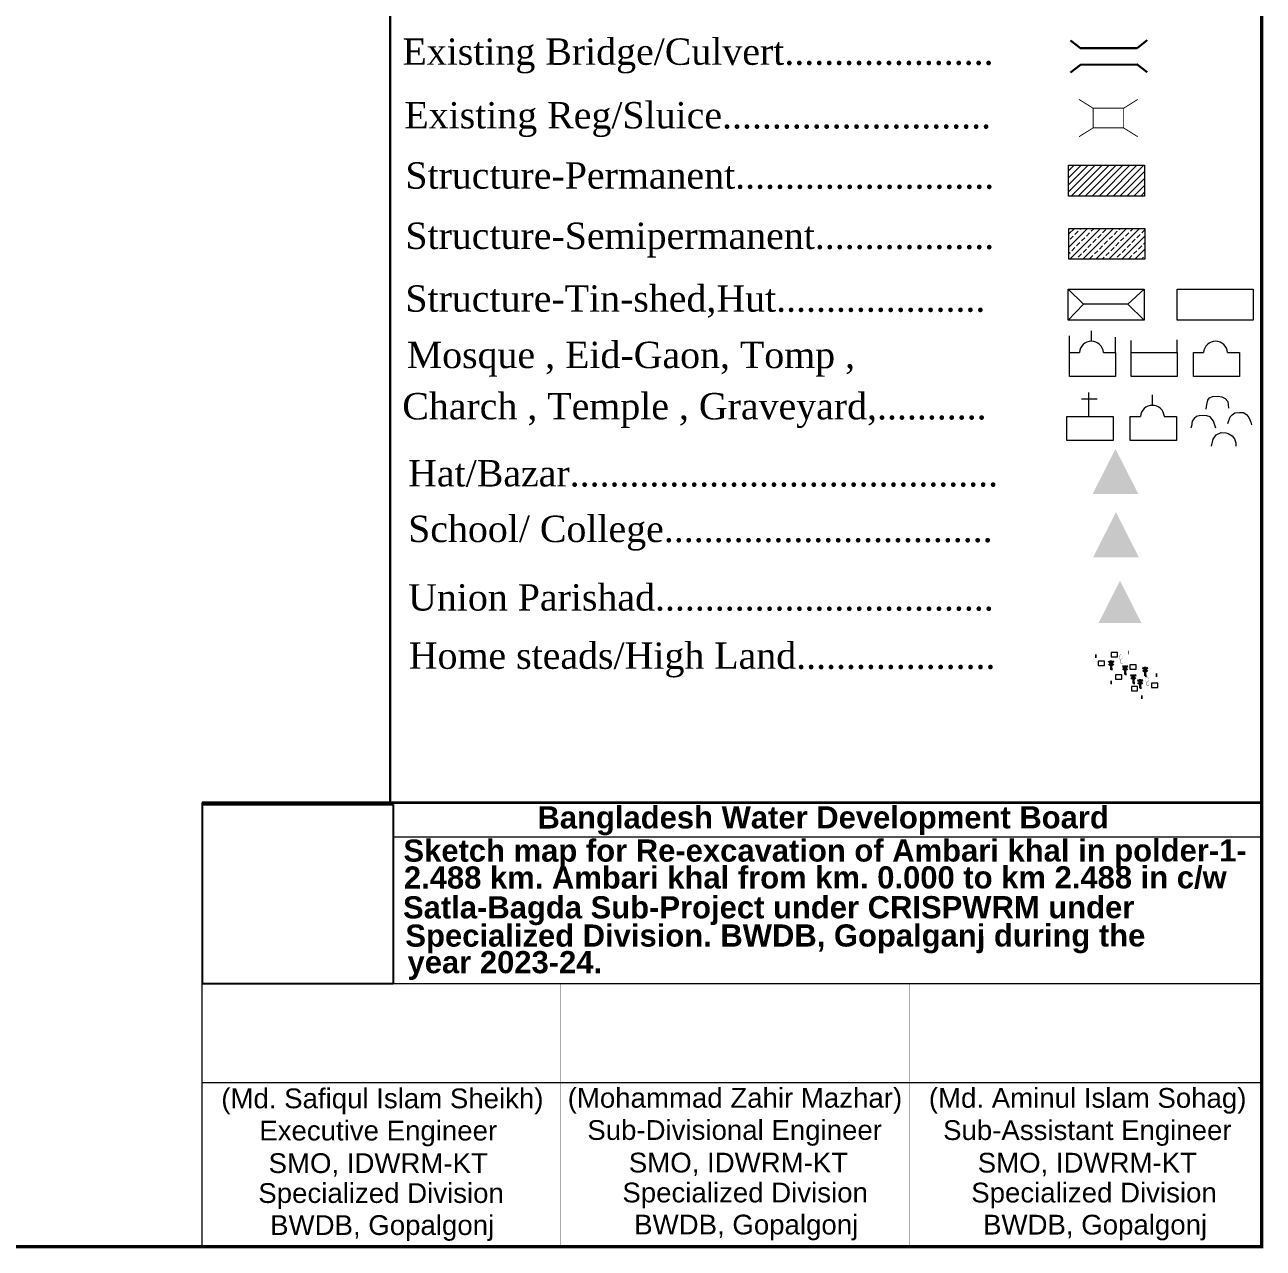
# Model space of a CAD drawing. Header units: millimetres. Extents: x -60726 to 103, y -105149 to -48.
# Drawn here: x -59277 to -58597, y -103888 to -103216 of the extents above; entities that cross this region are included whole.
import ezdxf
from ezdxf.enums import TextEntityAlignment as Align

# ---------------------------------------------------------------- set-up
doc = ezdxf.new("R2010")
doc.units = ezdxf.units.MM
doc.header["$MEASUREMENT"] = 0
for name, pattern in [('ACAD_ISO02W100', [15, 12, -3]), ('DOT2', [0.125, 0, -0.125]), ('PHANTOM2', [1.25, 0.625, -0.125, 0.125, -0.125, 0.125, -0.125])]:
    doc.linetypes.add(name, pattern=pattern)
for name, color, linetype, lineweight in [('Bazar', 97, 'Continuous', 15), ('Bridge or Culvert', 7, 'Continuous', 25), ('Church', 170, 'Continuous', 9), ('Eid-Gah', 170, 'Continuous', 9), ('Existing Str', 7, 'PHANTOM2', 35), ('existing-profile', 5, 'ACAD_ISO02W100', 25), ('FRAM', 7, 'Continuous', 50), ('Graveyard', 40, 'Continuous', 9), ('HOUSE', 144, 'Continuous', 18), ('Mosque', 170, 'Continuous', 9), ('OUTLINE', 7, 'Continuous', 15), ('PL', 7, 'Continuous', 15), ('Temple', 170, 'Continuous', 9), ('Tomb', 170, 'Continuous', 9), ('Union', 7, 'Continuous', 15)]:
    doc.layers.add(name, color=color, linetype=linetype, lineweight=lineweight)
for name, color, linetype in [('boundary', 7, 'Continuous'), ('Home Stead', 151, 'Continuous'), ('TEXT', 5, 'Continuous'), ('Trees', 77, 'Continuous')]:
    doc.layers.add(name, color=color, linetype=linetype)
doc.styles.add('AR', font='arial.ttf', dxfattribs={"height": 450})
doc.styles.add('b', font='times.ttf')
doc.styles.add('sum', font='arialbd.ttf')
picture_1 = doc.add_image_def('image1.png', size_in_pixel=(204, 192))

msp = doc.modelspace()

# ---------------------------------------------------------------- hatches: boundary and pattern name
at = {"layer": 'Bazar'}
for color, points in [(256, [(-58677.9, -103448.7), (-58690.48, -103473.52), (-58665.32, -103473.52)]), (5, [(-58677.65, -103483.45), (-58690.22, -103508.27), (-58665.07, -103508.27)])]:
    msp.add_hatch(color=color, dxfattribs=at).paths.add_polyline_path(points)
at = {"layer": 'HOUSE'}
h = msp.add_hatch(dxfattribs=at)
h.set_pattern_fill('ANSI31', color=256, scale=21.620812, style=0)
h.set_pattern_definition([(45, (-2561142.277, -8800606.609), (-1.91102788266, 1.91102788266), [])])
h.paths.add_polyline_path([(-58661.94, -103309.75), (-58661.94, -103292.8), (-58703.73, -103292.8), (-58703.73, -103309.75)])
h = msp.add_hatch(dxfattribs=at)
h.set_pattern_fill('ANSI33', color=256, scale=20.269512)
h.set_pattern_definition([(45, (-2592014.592, -8982857.109), (-3.58317728, 3.58317728), []), (45, (-2592011.009, -8982857.109), (-3.58317728, 3.58317728), [2.5336889529, -1.2668444764])])
h.paths.add_polyline_path([(-58661.75, -103327.53), (-58703.54, -103327.53), (-58703.54, -103344.47), (-58661.75, -103344.47)])
at = {"layer": 'Union'}
msp.add_hatch(color=0, dxfattribs=at).paths.add_polyline_path([(-58675.42, -103521.07), (-58687.16, -103544.24), (-58663.68, -103544.24)])

# ---------------------------------------------------------------- linework, layer by layer
at = {"layer": 'boundary', "color": 0}
for points, const_width in [([(-60529.26, -102510), (-58597.61, -102510), (-58597.61, -103886.92), (-60529.26, -103886.92), (-60529.26, -102510)], 1.76), ([(-59076.45, -103643.02), (-59076.45, -102510)], 1.28)]:
    msp.add_lwpolyline(points, dxfattribs=dict(at, const_width=const_width))
at = {"layer": 'Bridge or Culvert', "color": 7, "linetype": 'Continuous', "lineweight": 30}
for points in [[(-58702.66, -103224.38), (-58697.13, -103228.59), (-58666, -103228.48), (-58660.5, -103224.14)], [(-58702.6, -103241.87), (-58697.1, -103237.61), (-58665.97, -103237.5), (-58660.44, -103241.8)]]:
    msp.add_lwpolyline(points, dxfattribs=at)
at = {"layer": 'Church', "linetype": 'Continuous'}
for points in [[(-58688.01, -103421.42), (-58696.5, -103421.42)], [(-58688.01, -103421.42), (-58696.5, -103421.42)], [(-58692.52, -103430.92), (-58692.52, -103417.71)], [(-58692.52, -103430.92), (-58692.52, -103417.71)]]:
    msp.add_lwpolyline(points, dxfattribs=at)
msp.add_lwpolyline([(-58704.58, -103444.07), (-58704.58, -103430.92), (-58679.23, -103430.92), (-58679.23, -103444.07), (-58689.57, -103444.07), (-58689.57, -103444.07), (-58689.57, -103444.07), (-58689.57, -103444.07), (-58704.58, -103444.07)], close=True, dxfattribs=at)
msp.add_lwpolyline([(-58704.58, -103444.07), (-58704.58, -103430.92), (-58679.23, -103430.92), (-58679.23, -103444.07), (-58689.57, -103444.07), (-58689.57, -103444.07), (-58689.57, -103444.07), (-58689.57, -103444.07), (-58704.58, -103444.07)], close=True, dxfattribs=at)
at = {"layer": 'Eid-Gah', "linetype": 'Continuous'}
for p, q in [((-58643.97, -103395.73), (-58643.97, -103388.72)), ((-58643.97, -103395.73), (-58643.97, -103388.72)), ((-58669.33, -103395.73), (-58669.33, -103389.15)), ((-58669.33, -103395.73), (-58669.33, -103389.15))]:
    msp.add_line(p, q, dxfattribs=at)
msp.add_lwpolyline([(-58669.33, -103408.89), (-58669.33, -103395.73), (-58643.97, -103395.73), (-58643.97, -103408.89), (-58658, -103408.89), (-58658, -103408.89), (-58658, -103408.89), (-58658, -103408.89), (-58669.33, -103408.89)], close=True, dxfattribs=at)
msp.add_lwpolyline([(-58669.33, -103408.89), (-58669.33, -103395.73), (-58643.97, -103395.73), (-58643.97, -103408.89), (-58658, -103408.89), (-58658, -103408.89), (-58658, -103408.89), (-58658, -103408.89), (-58669.33, -103408.89)], close=True, dxfattribs=at)
at = {"layer": 'Existing Str', "linetype": 'Continuous', "const_width": 0.502}
for points in [[(-58697.96, -103256.67), (-58690.22, -103261.51), (-58673.41, -103261.51), (-58665.67, -103256.67)], [(-58690.22, -103272.35), (-58690.22, -103261.51)], [(-58673.41, -103272.35), (-58673.41, -103261.51)], [(-58697.96, -103277.18), (-58690.22, -103272.35), (-58673.41, -103272.35), (-58665.67, -103277.18)]]:
    msp.add_lwpolyline(points, dxfattribs=at)
at = {"layer": 'FRAM', "linetype": 'Continuous', "const_width": 1.3}
msp.add_lwpolyline([(-59179.8, -103643.02), (-58597.61, -103643.02), (-58597.61, -103643.02)], dxfattribs=at)
at = {"layer": 'Graveyard'}
for points in [[(-58628.07, -103426.87), (-58627.64, -103424.26), (-58627.21, -103421.95), (-58626.19, -103420.65), (-58624.6, -103419.93), (-58621.41, -103419.78), (-58619.39, -103420.07), (-58617.65, -103421.08), (-58616.2, -103422.67), (-58615.91, -103424.41), (-58615.77, -103426.29)], [(-58628.07, -103426.87), (-58627.64, -103424.26), (-58627.21, -103421.95), (-58626.19, -103420.65), (-58624.6, -103419.93), (-58621.41, -103419.78), (-58619.39, -103420.07), (-58617.65, -103421.08), (-58616.2, -103422.67), (-58615.91, -103424.41), (-58615.77, -103426.29)], [(-58616.2, -103434.67), (-58614.9, -103431.06), (-58613.74, -103429.9), (-58612.29, -103428.89), (-58609.83, -103428.6), (-58607.66, -103428.75), (-58605.78, -103430.05), (-58604.62, -103431.49), (-58603.6, -103433.95), (-58603.17, -103435.4)], [(-58616.2, -103434.67), (-58614.9, -103431.06), (-58613.74, -103429.9), (-58612.29, -103428.89), (-58609.83, -103428.6), (-58607.66, -103428.75), (-58605.78, -103430.05), (-58604.62, -103431.49), (-58603.6, -103433.95), (-58603.17, -103435.4)], [(-58622.86, -103437.28), (-58624.02, -103433.52), (-58625.9, -103431.06), (-58627.78, -103430.48), (-58629.52, -103430.34), (-58631.98, -103430.48), (-58633.43, -103430.92), (-58634.73, -103431.93), (-58635.75, -103433.52), (-58636.18, -103436.27), (-58636.47, -103437.28)], [(-58622.86, -103437.28), (-58624.02, -103433.52), (-58625.9, -103431.06), (-58627.78, -103430.48), (-58629.52, -103430.34), (-58631.98, -103430.48), (-58633.43, -103430.92), (-58634.73, -103431.93), (-58635.75, -103433.52), (-58636.18, -103436.27), (-58636.47, -103437.28)], [(-58625.18, -103447.25), (-58624.16, -103443.35), (-58622.57, -103440.89), (-58619.82, -103439.74), (-58617.36, -103439.88), (-58615.91, -103440.17), (-58613.88, -103441.47), (-58612.44, -103443.21), (-58611.86, -103445.38), (-58611.86, -103447.11)], [(-58625.18, -103447.25), (-58624.16, -103443.35), (-58622.57, -103440.89), (-58619.82, -103439.74), (-58617.36, -103439.88), (-58615.91, -103440.17), (-58613.88, -103441.47), (-58612.44, -103443.21), (-58611.86, -103445.38), (-58611.86, -103447.11)]]:
    msp.add_lwpolyline(points, dxfattribs=at)
at = {"layer": 'Home Stead', "color": 7, "linetype": 'DOT2', "lineweight": 50, "ltscale": 159.474072, "flags": 128}
msp.add_lwpolyline([(-58688.78, -103562.48), (-58691.19, -103566.18), (-58688.49, -103570.68), (-58684.86, -103572.93), (-58681.8, -103575.43), (-58679.18, -103578.14), (-58676.33, -103578.66), (-58674.56, -103578.73), (-58672.04, -103582.72), (-58667.99, -103584.33), (-58661.28, -103585.27), (-58655.18, -103584.05), (-58653.46, -103578.79), (-58655.58, -103572.42), (-58658.5, -103569.24), (-58663, -103566.76), (-58671.06, -103560.33), (-58680.87, -103558.7), (-58684.65, -103561.28), (-58688.78, -103562.48)], dxfattribs=at)
at = {"layer": 'HOUSE'}
for points in [[(-58703.73, -103292.8), (-58661.94, -103292.8), (-58661.94, -103309.75), (-58703.73, -103309.75)], [(-58703.73, -103292.8), (-58661.94, -103292.8), (-58661.94, -103309.75), (-58703.73, -103309.75)], [(-58703.54, -103327.53), (-58661.75, -103327.53), (-58661.75, -103344.47), (-58703.54, -103344.47)], [(-58703.54, -103327.53), (-58661.75, -103327.53), (-58661.75, -103344.47), (-58703.54, -103344.47)]]:
    msp.add_lwpolyline(points, close=True, dxfattribs=at)
at = {"layer": 'HOUSE', "linetype": 'Continuous'}
for points in [[(-58703.85, -103361.01), (-58662.06, -103361.01), (-58662.06, -103377.96), (-58703.85, -103377.96)], [(-58703.85, -103361.01), (-58662.06, -103361.01), (-58662.06, -103377.96), (-58703.85, -103377.96)], [(-58644.05, -103361.01), (-58602.25, -103361.01), (-58602.25, -103377.96), (-58644.05, -103377.96)], [(-58644.05, -103361.01), (-58602.25, -103361.01), (-58602.25, -103377.96), (-58644.05, -103377.96)]]:
    msp.add_lwpolyline(points, close=True, dxfattribs=at)
for points in [[(-58662.06, -103361.01), (-58671.04, -103369.1), (-58695.45, -103369.1), (-58703.85, -103361.01)], [(-58662.06, -103361.01), (-58671.04, -103369.1), (-58695.45, -103369.1), (-58703.85, -103361.01)], [(-58695.45, -103369.1), (-58703.85, -103377.96)], [(-58695.45, -103369.1), (-58703.85, -103377.96)], [(-58671.04, -103369.1), (-58662.06, -103377.96)], [(-58671.04, -103369.1), (-58662.06, -103377.96)]]:
    msp.add_lwpolyline(points, dxfattribs=at)
at = {"layer": 'HOUSE'}
for points in [[(-58687.35, -103567.63), (-58683.96, -103567.63), (-58683.96, -103565.25), (-58687.35, -103565.25), (-58687.35, -103567.63)], [(-58680.27, -103562.82), (-58676.89, -103562.82), (-58676.89, -103560.45), (-58680.27, -103560.45), (-58680.27, -103562.82)], [(-58669.94, -103569.69), (-58666.55, -103569.69), (-58666.55, -103567.32), (-58669.94, -103567.32), (-58669.94, -103569.69)], [(-58677.85, -103575.1), (-58674.46, -103575.1), (-58674.46, -103572.73), (-58677.85, -103572.73), (-58677.85, -103575.1)], [(-58669.12, -103581.65), (-58665.73, -103581.65), (-58665.73, -103579.28), (-58669.12, -103579.28), (-58669.12, -103581.65)], [(-58658.12, -103579.73), (-58654.73, -103579.73), (-58654.73, -103577.36), (-58658.12, -103577.36), (-58658.12, -103579.73)]]:
    msp.add_lwpolyline(points, dxfattribs=at)
at = {"layer": 'Mosque', "linetype": 'Continuous'}
for p, q in [((-58703.24, -103395.73), (-58703.24, -103386.62)), ((-58703.24, -103395.73), (-58703.24, -103386.62)), ((-58691.12, -103389.58), (-58691.12, -103383.81)), ((-58691.12, -103389.58), (-58691.12, -103383.81)), ((-58677.88, -103395.73), (-58677.88, -103387.38)), ((-58677.88, -103395.73), (-58677.88, -103387.38))]:
    msp.add_line(p, q, dxfattribs=at)
for points in [[(-58684.53, -103395.73), (-58677.88, -103395.73), (-58677.88, -103408.89), (-58688.17, -103408.89), (-58688.17, -103408.89), (-58691.92, -103408.89), (-58691.92, -103408.89), (-58703.24, -103408.89), (-58703.24, -103395.73), (-58697.7, -103395.73)], [(-58684.53, -103395.73), (-58677.88, -103395.73), (-58677.88, -103408.89), (-58691.92, -103408.89), (-58691.92, -103408.89), (-58691.92, -103408.89), (-58691.92, -103408.89), (-58703.24, -103408.89), (-58703.24, -103395.73), (-58697.7, -103395.73)]]:
    msp.add_lwpolyline(points, dxfattribs=at)
msp.add_arc((-58691.12, -103396.18), 6.6, 3.92668, 176.07332, dxfattribs=at)
msp.add_arc((-58691.12, -103396.18), 6.6, 3.92668, 176.07332, dxfattribs=at)
at = {"layer": 'PL'}
for p, q in [((-59179.83, -103643.02), (-59179.83, -103886.92)), ((-58597.61, -103643.02), (-58597.61, -103886.92)), ((-58597.61, -103662.05), (-59074.69, -103662.05)), ((-58597.27, -103742.63), (-59179.46, -103742.63)), ((-58597.61, -103797.02), (-59179.8, -103797.02))]:
    msp.add_line(p, q, dxfattribs=at)
at = {"layer": 'PL', "const_width": 0.146}
for points in [[(-58982.82, -103742.63), (-58982.82, -103886.82)], [(-58791.15, -103742.63), (-58791.15, -103886.92)]]:
    msp.add_lwpolyline(points, dxfattribs=at)
at = {"layer": 'Temple', "linetype": 'Continuous'}
msp.add_line((-58657.65, -103424.77), (-58657.65, -103419), dxfattribs=at)
msp.add_line((-58657.65, -103424.77), (-58657.65, -103419), dxfattribs=at)
msp.add_lwpolyline([(-58651.07, -103430.92), (-58644.42, -103430.92), (-58644.42, -103444.07), (-58658.45, -103444.07), (-58658.45, -103444.07), (-58658.45, -103444.07), (-58658.45, -103444.07), (-58669.78, -103444.07), (-58669.78, -103430.92), (-58664.24, -103430.92)], dxfattribs=at)
msp.add_lwpolyline([(-58651.07, -103430.92), (-58644.42, -103430.92), (-58644.42, -103444.07), (-58658.45, -103444.07), (-58658.45, -103444.07), (-58658.45, -103444.07), (-58658.45, -103444.07), (-58669.78, -103444.07), (-58669.78, -103430.92), (-58664.24, -103430.92)], dxfattribs=at)
msp.add_arc((-58657.65, -103431.37), 6.6, 3.92668, 176.07332, dxfattribs=at)
msp.add_arc((-58657.65, -103431.37), 6.6, 3.92668, 176.07332, dxfattribs=at)
at = {"layer": 'Tomb', "linetype": 'Continuous'}
msp.add_lwpolyline([(-58616.34, -103395.73), (-58609.69, -103395.73), (-58609.69, -103408.89), (-58623.73, -103408.89), (-58623.73, -103408.89), (-58623.73, -103408.89), (-58623.73, -103408.89), (-58635.05, -103408.89), (-58635.05, -103395.73), (-58629.51, -103395.73)], dxfattribs=at)
msp.add_arc((-58622.93, -103396.18), 6.6, 3.92668, 176.07332, dxfattribs=at)
msp.add_arc((-58622.93, -103396.18), 6.6, 3.92668, 176.07332, dxfattribs=at)
at = {"layer": 'Trees', "color": 3, "lineweight": 30}
for points in [[(-58680.29, -103564.94), (-58680.29, -103569.72), (-58679.55, -103569.72)], [(-58672.61, -103567.59), (-58672.61, -103572.36), (-58671.88, -103572.36)], [(-58661.57, -103568.48), (-58661.57, -103573.26), (-58660.84, -103573.26)], [(-58668.1, -103572.53), (-58668.1, -103577.3), (-58667.36, -103577.3)], [(-58664.32, -103575.25), (-58664.32, -103580.02), (-58663.58, -103580.02)]]:
    msp.add_lwpolyline(points, dxfattribs=at)
at = {"layer": 'Trees', "color": 3, "linetype": 'Continuous', "const_width": 0.0864}
for points in [[(-58675.03, -103564.58, 0.606435), (-58675.03, -103561.59, 0.606435)], [(-58660.61, -103576.86, 0.606435), (-58660.61, -103573.87, 0.606435)]]:
    msp.add_lwpolyline(points, format="xyb", close=True, dxfattribs=at)
at = {"layer": 'Trees', "color": 3, "linetype": 'Continuous', "const_width": 0.154}
for points in [[(-58675.03, -103564.58), (-58675.03, -103566.33)], [(-58675.03, -103566.33), (-58673.99, -103566.33)], [(-58660.61, -103576.86), (-58660.61, -103578.62)], [(-58660.61, -103578.62), (-58659.57, -103578.62)]]:
    msp.add_lwpolyline(points, dxfattribs=at)
at = {"layer": 'Trees', "color": 3, "lineweight": 30}
for centre, start, end in [((-58686.05, -103573.66), 41.24911, 62.67823), ((-58674.53, -103573.66), 117.32177, 138.75089), ((-58678.38, -103576.3), 41.24911, 62.67823), ((-58666.85, -103576.3), 117.32177, 138.75089), ((-58667.34, -103577.2), 41.24911, 62.67823), ((-58655.81, -103577.2), 117.32177, 138.75089), ((-58673.86, -103581.24), 41.24911, 62.67823), ((-58662.34, -103581.24), 117.32177, 138.75089), ((-58670.09, -103583.97), 41.24911, 62.67823), ((-58658.56, -103583.97), 117.32177, 138.75089)]:
    msp.add_arc(centre, 9.35, start, end, dxfattribs=at)

# ---------------------------------------------------------------- texts
at = {"layer": 'FRAM', "linetype": 'Continuous', "lineweight": -3, "style": 'AR'}
for s, p in [('(Md. Safiqul Islam Sheikh)   ', (-59074.38, -103810.91)), ('(Mohammad Zahir Mazhar)      ', (-58874.36, -103810.6)), ('Executive Engineer     ', (-59072.45, -103828.6)), ('Sub-Divisional Engineer       ', (-58872.42, -103828.29)), ('SMO, IDWRM-KT     ', (-59072.45, -103846.49)), ('SMO, IDWRM-KT      ', (-58872.42, -103846.19)), ('Specialized Division     ', (-59070.89, -103862.92)), ('Specialized Division     ', (-58870.86, -103862.62)), ('BWDB, Gopalgonj     ', (-59070.29, -103880.53)), ('BWDB, Gopalgonj     ', (-58870.26, -103880.23))]:
    msp.add_text(s, height=10.8592, dxfattribs=at).set_placement(p, align=Align.CENTER)
at = {"layer": 'FRAM', "linetype": 'Continuous', "style": 'AR'}
for s, p in [('(Md. Aminul Islam Sohag)     ', (-58682.67, -103810.66)), ('Sub-Assistant Engineer      ', (-58680.73, -103828.35)), ('SMO, IDWRM-KT      ', (-58680.73, -103846.24)), ('Specialized Division     ', (-58679.18, -103862.67)), ('BWDB, Gopalgonj     ', (-58678.57, -103880.28))]:
    msp.add_text(s, height=10.8592, dxfattribs=at).set_placement(p, align=Align.CENTER)
at = {"layer": 'OUTLINE', "ltscale": 0.1, "style": 'b'}
for s, p in [(' Existing Reg/Sluice...........................', (-59074.11, -103272.61)), ('Structure-Permanent..........................', (-59068.07, -103305.71)), ('Structure-Semipermanent..................', (-59068.07, -103338.83)), ('Structure-Tin-shed,Hut.....................', (-59068.07, -103373.31)), ('Mosque , Eid-Gaon, Tomp ,', (-59067.31, -103404.29)), ('Charch , Temple , Graveyard,........... ', (-59069.76, -103432.46)), ('Home steads/High Land....................', (-59066.2, -103569.5))]:
    msp.add_text(s, height=14.4976, dxfattribs=at).set_placement(p)
at = {"layer": 'OUTLINE', "ltscale": 0.1, "char_height": 14.4976, "width": 676.4471, "attachment_point": 1, "style": 'b'}
for s, insert in [(' Existing Bridge/Culvert.....................', (-59075.15, -103223.17)), ('Hat/Bazar...........................................', (-59066.55, -103454.81)), ('School/ College.................................', (-59066.55, -103485.35)), ('Union Parishad..................................', (-59066.55, -103522.99))]:
    msp.add_mtext(s, dxfattribs=dict(at, insert=insert))
at = {"layer": 'TEXT', "color": 7, "style": 'sum'}
for s, p in [('Bangladesh Water Development Board', (-58838.53, -103657.18)), ('Sketch map for Re-excavation of Ambari khal in polder-1-', (-58837.46, -103675.4)), ('2.488 km. Ambari khal from km. 0.000 to km 2.488 in c/w   ', (-58835.75, -103690.17)), (' Satla-Bagda Sub-Project under CRISPWRM under    ', (-58861.37, -103706.57)), ('Specialized Division. BWDB, Gopalganj during the ', (-58862.41, -103722.09)), ('year 2023-24. ', (-59011.06, -103736.72))]:
    msp.add_text(s, height=12.1823, rotation=0.01651, dxfattribs=at).set_placement(p, align=Align.CENTER)

# ---------------------------------------------------------------- pictures from other files: only their frames are drawn
at = {"layer": 'existing-profile', "color": 1, "linetype": 'ByBlock'}
image = msp.add_image(picture_1, insert=(-59179.46, -103742.63), size_in_units=(104.76, 98.6), dxfattribs=at)
image.dxf.flags = 7

doc.saveas('drawing.dxf')
